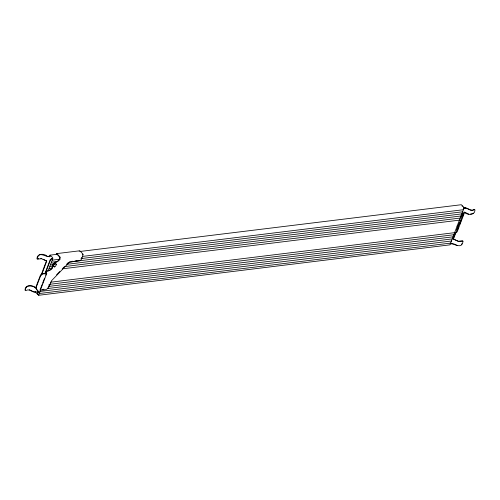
<?xml version="1.0" encoding="UTF-8"?>
<svg xmlns="http://www.w3.org/2000/svg" width="500" height="500" viewBox="0 0 500 500"><rect width="100%" height="100%" fill="white"/><g stroke="black" fill="none" stroke-linecap="round" stroke-linejoin="round"><path stroke-width="0.75" d="M25 290.106C24.812 284.544 32.469 284.494 35.406 287.719L36.237 287.556M462.713 241.581L462.731 240.894L462.206 240.712L458.413 241.256L453.419 239.119L453.188 238.744L455.569 232.525M35.794 292.05L35.925 292.756L38.663 295.281L449.963 244.85L464.2 207.575L461.312 204.719L80.219 251.444M82.825 254.85L82.694 254.144M56.55 264.444L55.263 266.562L54.394 266.944L53.438 266.319L52.838 265.725L53.438 264.156L54.994 263.225L56.55 264.444L54.994 263.225M55.594 263.819L54.037 264.756L53.438 266.319M40.963 275.5L46.494 260.706M49.212 256.906L50.006 255.15L56.981 254.294M38.275 290.925L37.444 293.106L37.456 293.794L38.013 294.031M44.925 273.519L50.188 259.738L51.55 258.575L52.969 258.4M38.288 291.944L37.738 293.394L37.75 294.088L38.3 294.319M45.213 273.806L50.475 260.025L51.844 258.863M40.138 289.681L42.069 284.625M42.619 283.181L44.55 278.131M45.65 275.244L46.481 273.075L46.269 271.062C48.906 270.881 53.381 268.619 52.188 265.475C53.256 261.406 59.844 262.35 59.862 257.294L56.938 254.213L56.481 254.338M46.775 273.363L39.506 292.387L38.681 292.425L35.925 288.069L40.644 275.706L41.581 274.513L42.912 273.944L46.675 273.619L46.562 271.35C49.194 271.169 53.675 268.906 52.481 265.763C53.637 261.688 60.456 262.469 60.194 257.2L57.094 253.794L56.194 254.05M40.812 289.981L38.663 295.281M48.694 286.394L49.5 284.281M81.394 258.606L81.869 257.356M456.625 229.756L457.944 226.3M459.525 222.15L458.206 225.606L458.5 225.9L457.019 226.081M461.637 216.619L462.962 213.162M457.194 230.781L458.562 227.2M459.656 224.331L461.025 220.744M462.119 217.881L463.488 214.294M464.575 212.438L457.181 231.794L455.763 232.894M46.481 273.075L42.625 273.656L41.288 274.225L40.35 275.419L35.631 287.781L38.394 292.131L38.875 292.225M461.375 244.456L461.919 243.669M79.169 251.231L80.075 250.975L83.175 254.381L81.688 258.894L80.775 260.119L79.506 260.75L69.4 262.188L51.513 280.763C48.575 287.663 48.913 290.619 40.106 290.038M56.575 274.85L59.787 271.475M63 268.1L64.069 266.975M66.75 264.163L68.356 262.475M47.275 288.525L47.956 287.869M472.562 213.606L473.319 213.175M60.062 259.175L52.2 260.156L48.219 270.587M38.769 258.756L36.944 258.825C36.763 253.263 44.413 253.212 47.356 256.438L49.975 256.181M470.594 213.988L471.906 213.731M56.588 253.625L79.569 250.812M50.269 256.469C45.606 257.694 38.381 250.106 37.269 259.106L41.575 258.756L46.788 261L41.781 274.406L41.487 274.119M464.113 207.987C467.769 206.881 470.387 212 474.156 209.431L474.675 209.613M463.619 208.375C467.575 206.894 470.419 212.438 474.475 209.719L475 209.9C475.087 215.787 467.262 215.194 464.162 212.281L463.519 212.756L453.481 239.037L458.756 241.619L463.056 241.181C462.013 249.975 454.5 243.231 450.075 243.825M82.525 256.419L463.619 209.694M51.519 262.213L57.719 261.45M80.956 258.6L462.825 211.775M71.325 261.431L72.763 261.256M74.912 260.988L77.062 260.725M50.725 264.294L53.044 264.012M69.312 262.019L462.025 213.863M49.925 266.381L53.025 266M66.969 264.294L461.231 215.95M49.131 268.469L52.231 268.087M64.619 266.569L460.431 218.031M62.275 268.844L459.637 220.119M50.525 282.213L454.856 232.631M48.956 284.394L454.062 234.719M48.931 286.381L453.269 236.806M47.362 288.562L452.469 238.888M41.956 289.481L44.1 289.219M35.737 291.719L33.812 291.894M36.731 291.925C32.719 293.612 29.869 287.981 25.831 290.581L25.325 290.394C25.35 284.175 32.9 285.7 36.219 288.012M40.369 291.406L451.675 240.975M39.575 293.494L450.875 243.062M450.569 243.444L452.981 243.469M463.575 207.662L465.056 207.575L465.662 207.838L465.681 208.556M463.837 207.956L465.925 208.131M460.213 220.4L461.562 220.325L461.3 220.031M40.744 258.375L41.762 258.575M457.331 245.525L453.619 243.8M50.006 255.15L52.744 257.675L52.312 260.125M29.288 289.681L33.15 291.55M464.431 212.019L468.769 214.144M461.981 205.987L462.544 206.206M43.094 259.25L45.763 260.606M52.838 265.725L54.394 266.944M53.438 264.156L54.037 264.756"/></g></svg>
